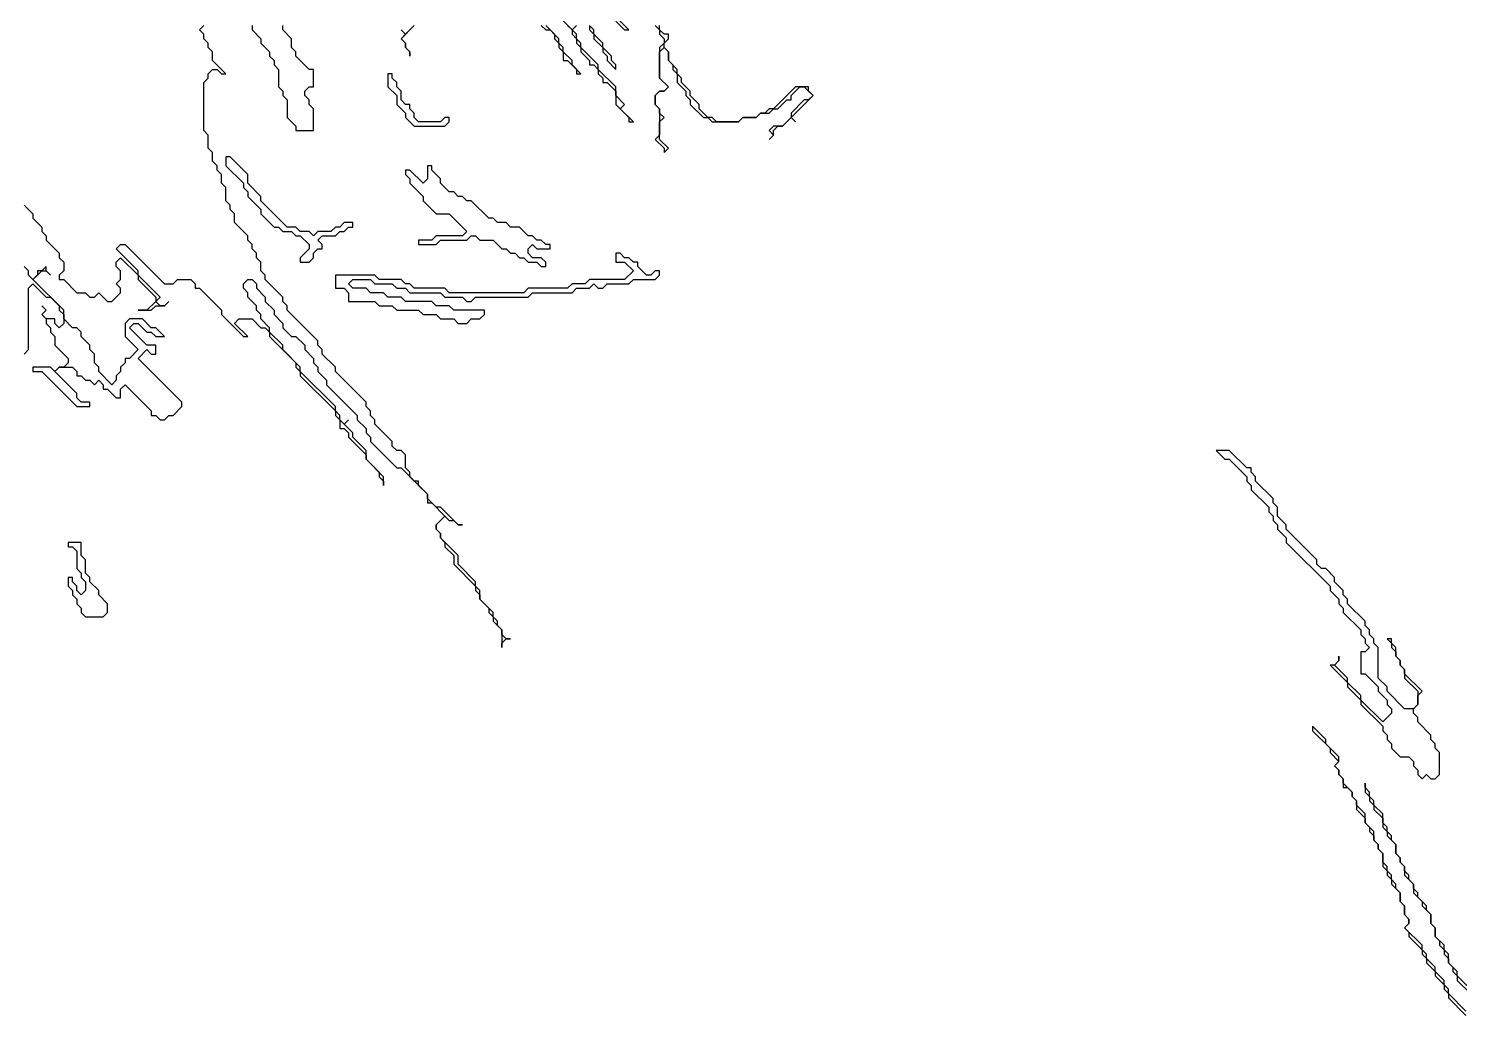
# Model space of a CAD drawing. Header units: metres. Extents: x 0 to 100, y 0 to 141.
# Drawn here: x 40.17 to 48.34, y 117.28 to 122.91 of the extents above; entities that cross this region are included whole.
import ezdxf

# ---------------------------------------------------------------- set-up
doc = ezdxf.new("R2010")
doc.units = ezdxf.units.M

msp = doc.modelspace()

# ---------------------------------------------------------------- linework, layer by layer
for points in [[(43.125, 123.05), (43.275, 122.9), (43.275, 122.875), (43.3, 122.85), (43.3, 122.825), (43.325, 122.8), (43.325, 122.775), (43.375, 122.725), (43.375, 122.7), (43.4, 122.7), (43.425, 122.675), (43.425, 122.65), (43.45, 122.625), (43.45, 122.6), (43.475, 122.6), (43.525, 122.55), (43.525, 122.475), (43.6, 122.4), (43.6, 122.375), (43.625, 122.375), (43.55, 122.45), (43.575, 122.475), (43.525, 122.525), (43.525, 122.575), (43.425, 122.675), (43.425, 122.7), (43.325, 122.8), (43.325, 122.825), (43.3, 122.85), (43.3, 122.875), (43.275, 122.9), (43.3, 122.925)], [(43.525, 122.95), (43.575, 122.9), (43.6, 122.9), (43.5, 123)], [(40.15, 121.9), (40.2, 121.85), (40.2, 121.825), (40.25, 121.775), (40.25, 121.75), (40.275, 121.725), (40.275, 121.7), (40.35, 121.625), (40.35, 121.6), (40.375, 121.575), (40.375, 121.525), (40.35, 121.5), (40.35, 121.475), (40.375, 121.475), (40.45, 121.4), (40.5, 121.4), (40.525, 121.375), (40.55, 121.375), (40.575, 121.4), (40.625, 121.35), (40.65, 121.35), (40.7, 121.4), (40.7, 121.425), (40.675, 121.45), (40.7, 121.475), (40.7, 121.525), (40.675, 121.55), (40.675, 121.575), (40.7, 121.6), (40.8, 121.5), (40.8, 121.475), (40.9, 121.375), (40.9, 121.35), (40.85, 121.3), (40.8, 121.3), (40.875, 121.3), (40.9, 121.325), (40.95, 121.325), (40.975, 121.35), (40.95, 121.325), (40.925, 121.325), (40.9, 121.35), (40.925, 121.375), (40.8, 121.5), (40.8, 121.525), (40.675, 121.65), (40.7, 121.675), (40.725, 121.675), (40.95, 121.45), (41, 121.45), (41.025, 121.475), (41.1, 121.475), (41.125, 121.45), (41.125, 121.425), (41.15, 121.425), (41.275, 121.3), (41.275, 121.275), (41.4, 121.15), (41.425, 121.15), (41.35, 121.225), (41.375, 121.25), (41.45, 121.25), (41.5, 121.2), (41.525, 121.2), (41.55, 121.175), (41.55, 121.15), (41.7, 121), (41.7, 120.975), (41.725, 120.95), (41.725, 120.925), (41.925, 120.725), (41.925, 120.7), (41.95, 120.675), (41.95, 120.625), (41.975, 120.625), (42, 120.6), (42, 120.575), (42.1, 120.475), (42.1, 120.45), (42.175, 120.375), (42.175, 120.35), (42.2, 120.325), (42.2, 120.3), (42.2, 120.35), (42.1, 120.45), (42.1, 120.5), (42.025, 120.575), (42.025, 120.6), (41.975, 120.65), (42, 120.675), (41.975, 120.65), (41.95, 120.675), (41.95, 120.7), (41.925, 120.725), (41.925, 120.75), (41.725, 120.95), (41.725, 120.975), (41.625, 121.075), (41.625, 121.1), (41.55, 121.175), (41.55, 121.2), (41.5, 121.25), (41.5, 121.275), (41.475, 121.3), (41.475, 121.325), (41.425, 121.375), (41.425, 121.4), (41.4, 121.425), (41.4, 121.45), (41.425, 121.475), (41.45, 121.475), (41.475, 121.45), (41.475, 121.425), (41.525, 121.375), (41.525, 121.35), (41.575, 121.3), (41.575, 121.275), (41.625, 121.225), (41.625, 121.2), (41.675, 121.15), (41.7, 121.15), (41.75, 121.1), (41.75, 121.075), (41.8, 121.025), (41.8, 121), (41.825, 120.975), (41.825, 120.95), (41.875, 120.9), (41.875, 120.875), (42.05, 120.7), (42.05, 120.675), (42.1, 120.625), (42.1, 120.6), (42.125, 120.575), (42.125, 120.55), (42.275, 120.4), (42.3, 120.4), (42.45, 120.25), (42.45, 120.2), (42.475, 120.2), (42.55, 120.125), (42.5, 120.075), (42.5, 120.05), (42.525, 120.025), (42.525, 120), (42.55, 119.975), (42.55, 119.95), (42.6, 119.9), (42.6, 119.85), (42.725, 119.725), (42.725, 119.7), (42.75, 119.675), (42.75, 119.65), (42.8, 119.6), (42.8, 119.575), (42.825, 119.55), (42.825, 119.525), (42.875, 119.475), (42.875, 119.375), (42.875, 119.4), (42.9, 119.425), (42.925, 119.425), (42.9, 119.425), (42.875, 119.45), (42.875, 119.475), (42.85, 119.5), (42.85, 119.525), (42.825, 119.55), (42.825, 119.575), (42.75, 119.65), (42.75, 119.7), (42.725, 119.725), (42.725, 119.75), (42.625, 119.85), (42.625, 119.9), (42.525, 120), (42.525, 120.025), (42.5, 120.05), (42.5, 120.075), (42.55, 120.125), (42.575, 120.1), (42.6, 120.1), (42.625, 120.075), (42.65, 120.075), (42.625, 120.075), (42.525, 120.175), (42.5, 120.175), (42.45, 120.225), (42.45, 120.25), (42.4, 120.3), (42.4, 120.325), (42.375, 120.325), (42.35, 120.35), (42.35, 120.375), (42.325, 120.4), (42.325, 120.475), (42.3, 120.5), (42.275, 120.5), (42.25, 120.525), (42.25, 120.55), (42.15, 120.65), (42.15, 120.675), (42.125, 120.7), (42.125, 120.725), (42.1, 120.75), (42.1, 120.775), (41.925, 120.95), (41.925, 120.975), (41.85, 121.05), (41.85, 121.075), (41.825, 121.1), (41.825, 121.125), (41.65, 121.3), (41.65, 121.325), (41.625, 121.35), (41.625, 121.375), (41.525, 121.475), (41.525, 121.5), (41.5, 121.525), (41.5, 121.575), (41.475, 121.6), (41.475, 121.625), (41.45, 121.65), (41.45, 121.675), (41.425, 121.7), (41.425, 121.725), (41.35, 121.8), (41.35, 121.85), (41.325, 121.875), (41.325, 121.9), (41.3, 121.925), (41.3, 122), (41.275, 122.025), (41.275, 122.075), (41.25, 122.1), (41.25, 122.125), (41.225, 122.15), (41.225, 122.2), (41.2, 122.225), (41.2, 122.3), (41.175, 122.325), (41.175, 122.6), (41.2, 122.625), (41.2, 122.65), (41.225, 122.675), (41.25, 122.675), (41.275, 122.65), (41.3, 122.65), (41.225, 122.725), (41.225, 122.775), (41.2, 122.8), (41.2, 122.825), (41.175, 122.85), (41.175, 122.875), (41.15, 122.9), (41.175, 122.925)], [(41.45, 122.925), (41.45, 122.9), (41.5, 122.85), (41.5, 122.825), (41.55, 122.775), (41.55, 122.75), (41.575, 122.725), (41.575, 122.7), (41.6, 122.675), (41.6, 122.575), (41.625, 122.55), (41.625, 122.525), (41.65, 122.5), (41.65, 122.4), (41.7, 122.35), (41.7, 122.325), (41.8, 122.325), (41.8, 122.45), (41.775, 122.475), (41.775, 122.5), (41.75, 122.525), (41.75, 122.55), (41.775, 122.575), (41.8, 122.575), (41.8, 122.675), (41.775, 122.675), (41.7, 122.75), (41.7, 122.775), (41.675, 122.8), (41.675, 122.85), (41.625, 122.9), (41.625, 122.925)], [(42.375, 122.925), (42.325, 122.875), (42.3, 122.9), (42.325, 122.875), (42.3, 122.85), (42.325, 122.825), (42.325, 122.8), (42.35, 122.775), (42.35, 122.75), (42.35, 122.775), (42.325, 122.8), (42.325, 122.825), (42.3, 122.85), (42.375, 122.925)], [(43.1, 122.925), (43.125, 122.9), (43.15, 122.9), (43.175, 122.875), (43.175, 122.85), (43.2, 122.825), (43.2, 122.8), (43.225, 122.775), (43.225, 122.725), (43.25, 122.725), (43.3, 122.675), (43.3, 122.65), (43.325, 122.65), (43.275, 122.7), (43.275, 122.725), (43.225, 122.775), (43.225, 122.8), (43.2, 122.825), (43.2, 122.85), (43.125, 122.925)], [(43.3, 122.925), (43.275, 122.9), (43.25, 122.925)], [(43.375, 122.925), (43.375, 122.9), (43.4, 122.875), (43.4, 122.85), (43.45, 122.8), (43.45, 122.775), (43.475, 122.75), (43.475, 122.725), (43.525, 122.675), (43.525, 122.7), (43.5, 122.725), (43.5, 122.75), (43.45, 122.8), (43.45, 122.825), (43.4, 122.875), (43.4, 122.9), (43.375, 122.925)], [(43.75, 122.925), (43.775, 122.9), (43.775, 122.875), (43.8, 122.85), (43.8, 122.825), (43.775, 122.8), (43.775, 122.625), (43.825, 122.575), (43.8, 122.55), (43.775, 122.55), (43.75, 122.525), (43.75, 122.475), (43.775, 122.45), (43.775, 122.3), (43.75, 122.275), (43.8, 122.225), (43.8, 122.2), (43.825, 122.225), (43.775, 122.275), (43.775, 122.375), (43.8, 122.4), (43.775, 122.425), (43.775, 122.45), (43.75, 122.475), (43.75, 122.525), (43.775, 122.55), (43.8, 122.55), (43.825, 122.575), (43.775, 122.625), (43.775, 122.775), (43.8, 122.8), (43.825, 122.775), (43.825, 122.725), (43.85, 122.7), (43.85, 122.675), (43.875, 122.65), (43.875, 122.6), (43.925, 122.55), (43.925, 122.525), (43.95, 122.5), (43.95, 122.475), (44.025, 122.4), (44.05, 122.4), (44.075, 122.375), (44.225, 122.375), (44.25, 122.4), (44.325, 122.4), (44.35, 122.425), (44.4, 122.425), (44.425, 122.45), (44.45, 122.45), (44.5, 122.5), (44.525, 122.5), (44.525, 122.525), (44.575, 122.575), (44.6, 122.575), (44.65, 122.525), (44.625, 122.5), (44.6, 122.5), (44.525, 122.425), (44.525, 122.4), (44.475, 122.35), (44.425, 122.35), (44.4, 122.325), (44.425, 122.3), (44.4, 122.275), (44.425, 122.3), (44.425, 122.325), (44.45, 122.35), (44.475, 122.35), (44.525, 122.4), (44.55, 122.375), (44.525, 122.4), (44.65, 122.525), (44.625, 122.55), (44.625, 122.575), (44.55, 122.575), (44.425, 122.45), (44.4, 122.45), (44.375, 122.425), (44.35, 122.425), (44.325, 122.4), (44.25, 122.4), (44.225, 122.375), (44.1, 122.375), (44.075, 122.4), (44.05, 122.4), (44, 122.45), (44, 122.475), (43.95, 122.525), (43.95, 122.55), (43.9, 122.6), (43.9, 122.625), (43.875, 122.65), (43.875, 122.675), (43.825, 122.725), (43.825, 122.775), (43.8, 122.8), (43.8, 122.825), (43.825, 122.85), (43.825, 122.875), (43.8, 122.875), (43.775, 122.9), (43.775, 122.925)], [(40.15, 121.05), (40.175, 121.075), (40.175, 121.425), (40.2, 121.45), (40.275, 121.375), (40.3, 121.375), (40.35, 121.325), (40.35, 121.3), (40.375, 121.275), (40.375, 121.225), (40.35, 121.2), (40.325, 121.225), (40.325, 121.25), (40.275, 121.25), (40.25, 121.275), (40.275, 121.3), (40.25, 121.325), (40.275, 121.3), (40.25, 121.275), (40.275, 121.25), (40.275, 121.225), (40.3, 121.2), (40.3, 121.175), (40.325, 121.15), (40.325, 121.1), (40.4, 121.025), (40.4, 121), (40.375, 120.975), (40.35, 120.975), (40.325, 120.95), (40.3, 120.975), (40.2, 120.975), (40.2, 120.95), (40.25, 120.95), (40.45, 120.75), (40.525, 120.75), (40.525, 120.775), (40.475, 120.775), (40.45, 120.8), (40.45, 120.825), (40.325, 120.95), (40.35, 120.975), (40.425, 120.975), (40.45, 120.95), (40.45, 120.925), (40.475, 120.925), (40.5, 120.9), (40.525, 120.9), (40.55, 120.875), (40.575, 120.9), (40.6, 120.875), (40.6, 120.85), (40.625, 120.85), (40.675, 120.8), (40.7, 120.8), (40.7, 120.85), (40.725, 120.875), (40.875, 120.725), (40.875, 120.7), (40.9, 120.7), (40.925, 120.675), (40.95, 120.675), (40.975, 120.7), (41, 120.7), (41.05, 120.75), (41.05, 120.775), (40.8, 121.025), (40.85, 121.075), (40.875, 121.05), (40.9, 121.05), (40.9, 121.1), (40.85, 121.1), (40.75, 121.2), (40.775, 121.225), (40.8, 121.225), (40.85, 121.175), (40.875, 121.175), (40.9, 121.15), (40.95, 121.15), (40.9, 121.2), (40.875, 121.2), (40.825, 121.25), (40.75, 121.25), (40.725, 121.225), (40.725, 121.15), (40.8, 121.075), (40.75, 121.025), (40.725, 121.025), (40.725, 121), (40.7, 120.975), (40.7, 120.95), (40.675, 120.925), (40.675, 120.9), (40.65, 120.875), (40.575, 120.95), (40.575, 120.975), (40.55, 121), (40.55, 121.05), (40.525, 121.075), (40.525, 121.1), (40.475, 121.15), (40.475, 121.175), (40.45, 121.2), (40.425, 121.2), (40.375, 121.25), (40.375, 121.3), (40.2, 121.475), (40.25, 121.525), (40.275, 121.525), (40.3, 121.5), (40.275, 121.525), (40.275, 121.55), (40.25, 121.525), (40.225, 121.525), (40.225, 121.5), (40.2, 121.475), (40.175, 121.5), (40.175, 121.525), (40.15, 121.55)], [(48.375, 117.3), (48.275, 117.4), (48.275, 117.425), (48.25, 117.45), (48.25, 117.475), (48.2, 117.525), (48.2, 117.55), (48.15, 117.6), (48.15, 117.625), (48.125, 117.65), (48.125, 117.675), (48.025, 117.775), (48.05, 117.8), (48.05, 117.825), (48.025, 117.85), (48.025, 117.9), (48, 117.925), (48, 117.975), (47.975, 118), (47.975, 118.025), (47.95, 118.05), (47.95, 118.075), (47.925, 118.1), (47.925, 118.125), (47.9, 118.15), (47.9, 118.2), (47.875, 118.225), (47.875, 118.25), (47.85, 118.275), (47.85, 118.325), (47.8, 118.375), (47.8, 118.425), (47.75, 118.475), (47.75, 118.5), (47.725, 118.525), (47.725, 118.55), (47.675, 118.6), (47.675, 118.625), (47.65, 118.65), (47.65, 118.675), (47.625, 118.7), (47.65, 118.725), (47.65, 118.75), (47.575, 118.825), (47.575, 118.85), (47.5, 118.925), (47.5, 118.9), (47.6, 118.8), (47.6, 118.775), (47.65, 118.725), (47.625, 118.7), (47.65, 118.675), (47.65, 118.65), (47.675, 118.625), (47.675, 118.575), (47.7, 118.575), (47.725, 118.55), (47.725, 118.525), (47.75, 118.5), (47.75, 118.45), (47.8, 118.4), (47.8, 118.375), (47.825, 118.35), (47.825, 118.325), (47.85, 118.3), (47.85, 118.275), (47.875, 118.25), (47.875, 118.225), (47.9, 118.2), (47.9, 118.125), (47.925, 118.1), (47.925, 118.075), (47.95, 118.05), (47.95, 118.025), (48, 117.975), (48, 117.925), (48.025, 117.9), (48.025, 117.85), (48.05, 117.825), (48.05, 117.8), (48.025, 117.775), (48.05, 117.75), (48.05, 117.725), (48.125, 117.65), (48.125, 117.625), (48.15, 117.6), (48.15, 117.575), (48.2, 117.525), (48.2, 117.5), (48.25, 117.45), (48.25, 117.425), (48.275, 117.4), (48.275, 117.375), (48.375, 117.275)], [(48.4, 117.425), (48.325, 117.5), (48.325, 117.525), (48.275, 117.575), (48.275, 117.625), (48.25, 117.65), (48.25, 117.675), (48.2, 117.725), (48.2, 117.775), (48.175, 117.8), (48.175, 117.85), (48.15, 117.875), (48.15, 117.9), (48.1, 117.95), (48.1, 117.975), (48.075, 118), (48.075, 118.025), (48.05, 118.05), (48.05, 118.075), (48.025, 118.1), (48.025, 118.125), (48, 118.15), (48, 118.175), (47.975, 118.2), (47.975, 118.25), (47.95, 118.275), (47.95, 118.3), (47.925, 118.325), (47.925, 118.35), (47.9, 118.375), (47.9, 118.425), (47.85, 118.475), (47.85, 118.5), (47.825, 118.525), (47.825, 118.55), (47.8, 118.575), (47.8, 118.6), (47.8, 118.55), (47.825, 118.525), (47.825, 118.5), (47.85, 118.475), (47.85, 118.45), (47.9, 118.4), (47.9, 118.35), (47.925, 118.325), (47.925, 118.3), (47.975, 118.25), (47.975, 118.2), (48, 118.175), (48, 118.15), (48.025, 118.125), (48.025, 118.075), (48.075, 118.025), (48.075, 117.975), (48.125, 117.925), (48.125, 117.9), (48.175, 117.85), (48.175, 117.8), (48.2, 117.775), (48.2, 117.725), (48.225, 117.7), (48.225, 117.675), (48.25, 117.65), (48.25, 117.625), (48.275, 117.6), (48.275, 117.575), (48.3, 117.55), (48.3, 117.525), (48.325, 117.5), (48.325, 117.475), (48.4, 117.4)]]:
    msp.add_lwpolyline(points)
for points in [[(42.225, 122.65), (42.225, 122.575), (42.275, 122.525), (42.275, 122.475), (42.325, 122.425), (42.325, 122.4), (42.375, 122.35), (42.55, 122.35), (42.575, 122.375), (42.575, 122.4), (42.55, 122.4), (42.525, 122.375), (42.4, 122.375), (42.375, 122.4), (42.375, 122.425), (42.35, 122.45), (42.35, 122.475), (42.325, 122.475), (42.3, 122.5), (42.3, 122.55), (42.275, 122.575), (42.275, 122.6), (42.25, 122.625), (42.25, 122.65)], [(41.3, 122.175), (41.3, 122.125), (41.4, 122.025), (41.4, 122), (41.425, 121.975), (41.425, 121.95), (41.5, 121.875), (41.5, 121.85), (41.575, 121.775), (41.6, 121.775), (41.625, 121.75), (41.675, 121.75), (41.7, 121.725), (41.725, 121.725), (41.775, 121.675), (41.775, 121.65), (41.725, 121.6), (41.725, 121.575), (41.775, 121.575), (41.8, 121.6), (41.8, 121.625), (41.825, 121.65), (41.85, 121.65), (41.85, 121.675), (41.825, 121.7), (41.85, 121.725), (41.925, 121.725), (41.95, 121.75), (41.975, 121.75), (42, 121.775), (42.025, 121.775), (42.025, 121.8), (41.975, 121.8), (41.95, 121.775), (41.925, 121.775), (41.9, 121.75), (41.825, 121.75), (41.8, 121.725), (41.775, 121.75), (41.725, 121.75), (41.7, 121.775), (41.65, 121.775), (41.5, 121.925), (41.5, 121.95), (41.425, 122.025), (41.425, 122.075), (41.325, 122.175)], [(42.45, 122.125), (42.45, 122.05), (42.425, 122.025), (42.35, 122.1), (42.325, 122.1), (42.325, 122.075), (42.35, 122.05), (42.35, 122.025), (42.425, 121.95), (42.425, 121.925), (42.5, 121.85), (42.575, 121.85), (42.675, 121.75), (42.65, 121.725), (42.5, 121.725), (42.475, 121.7), (42.4, 121.7), (42.4, 121.675), (42.5, 121.675), (42.525, 121.7), (42.675, 121.7), (42.7, 121.725), (42.725, 121.725), (42.75, 121.7), (42.825, 121.7), (42.875, 121.65), (42.9, 121.65), (42.925, 121.625), (42.95, 121.625), (42.975, 121.6), (43, 121.6), (43.025, 121.575), (43.075, 121.575), (43.1, 121.55), (43.125, 121.55), (43.125, 121.575), (43.1, 121.6), (43.05, 121.6), (43.025, 121.625), (43.025, 121.65), (43.05, 121.675), (43.075, 121.65), (43.15, 121.65), (43.15, 121.675), (43.125, 121.675), (43.1, 121.7), (43.075, 121.7), (43.05, 121.725), (43.025, 121.725), (42.975, 121.775), (42.925, 121.775), (42.9, 121.8), (42.85, 121.8), (42.825, 121.825), (42.8, 121.825), (42.7, 121.925), (42.675, 121.925), (42.65, 121.95), (42.625, 121.95), (42.6, 121.975), (42.575, 121.975), (42.525, 122.025), (42.525, 122.05), (42.475, 122.1), (42.475, 122.125)], [(43.525, 121.625), (43.525, 121.575), (43.575, 121.575), (43.625, 121.525), (43.575, 121.475), (43.375, 121.475), (43.35, 121.45), (43.275, 121.45), (43.25, 121.425), (43.025, 121.425), (43, 121.4), (42.575, 121.4), (42.55, 121.425), (42.375, 121.425), (42.35, 121.45), (42.325, 121.45), (42.3, 121.475), (42.175, 121.475), (42.15, 121.5), (41.925, 121.5), (41.925, 121.425), (41.975, 121.425), (42, 121.4), (42, 121.35), (42.15, 121.35), (42.175, 121.325), (42.25, 121.325), (42.275, 121.3), (42.4, 121.3), (42.425, 121.275), (42.5, 121.275), (42.525, 121.25), (42.6, 121.25), (42.625, 121.225), (42.675, 121.225), (42.7, 121.25), (42.75, 121.25), (42.775, 121.275), (42.775, 121.3), (42.6, 121.3), (42.575, 121.325), (42.5, 121.325), (42.475, 121.35), (42.325, 121.35), (42.3, 121.375), (42.225, 121.375), (42.2, 121.4), (42.125, 121.4), (42.1, 121.425), (42.025, 121.425), (42, 121.45), (42.025, 121.475), (42.125, 121.475), (42.15, 121.45), (42.25, 121.45), (42.275, 121.425), (42.325, 121.425), (42.35, 121.4), (42.525, 121.4), (42.55, 121.375), (42.65, 121.375), (42.675, 121.35), (42.7, 121.35), (42.725, 121.375), (43.025, 121.375), (43.05, 121.4), (43.275, 121.4), (43.3, 121.425), (43.375, 121.425), (43.4, 121.45), (43.425, 121.425), (43.45, 121.425), (43.475, 121.45), (43.6, 121.45), (43.625, 121.475), (43.75, 121.475), (43.775, 121.5), (43.775, 121.525), (43.75, 121.525), (43.725, 121.5), (43.7, 121.5), (43.65, 121.55), (43.65, 121.575), (43.625, 121.575), (43.6, 121.6), (43.575, 121.6), (43.55, 121.625)], [(46.95, 120.5), (47, 120.45), (47.025, 120.45), (47.125, 120.35), (47.125, 120.325), (47.15, 120.3), (47.15, 120.275), (47.25, 120.175), (47.25, 120.15), (47.275, 120.125), (47.275, 120.1), (47.3, 120.075), (47.3, 120.05), (47.35, 120), (47.35, 119.975), (47.6, 119.725), (47.6, 119.7), (47.65, 119.65), (47.65, 119.625), (47.675, 119.6), (47.675, 119.575), (47.775, 119.475), (47.775, 119.45), (47.8, 119.425), (47.8, 119.4), (47.825, 119.375), (47.8, 119.35), (47.775, 119.35), (47.775, 119.225), (47.8, 119.225), (47.875, 119.15), (47.875, 119.125), (47.925, 119.075), (47.925, 119.05), (47.95, 119.025), (47.95, 119), (47.9, 118.95), (47.775, 119.075), (47.775, 119.1), (47.7, 119.175), (47.7, 119.2), (47.625, 119.275), (47.65, 119.3), (47.65, 119.325), (47.65, 119.3), (47.625, 119.275), (47.6, 119.275), (47.7, 119.175), (47.7, 119.15), (47.775, 119.075), (47.775, 119.05), (47.9, 118.925), (47.9, 118.9), (47.925, 118.875), (47.925, 118.85), (47.95, 118.825), (47.95, 118.8), (48, 118.75), (48.05, 118.75), (48.075, 118.725), (48.075, 118.7), (48.1, 118.675), (48.1, 118.65), (48.125, 118.625), (48.15, 118.65), (48.175, 118.625), (48.2, 118.625), (48.225, 118.65), (48.225, 118.775), (48.2, 118.8), (48.2, 118.825), (48.175, 118.85), (48.175, 118.875), (48.1, 118.95), (48.1, 118.975), (48.075, 119), (48.075, 119.025), (48.1, 119.05), (48.1, 119.1), (48.125, 119.125), (48.025, 119.225), (48.025, 119.25), (48, 119.275), (48, 119.3), (47.975, 119.325), (47.975, 119.375), (47.95, 119.4), (47.95, 119.425), (47.925, 119.425), (47.95, 119.4), (47.95, 119.375), (47.975, 119.35), (47.975, 119.325), (48, 119.3), (48, 119.275), (48.025, 119.25), (48.025, 119.2), (48.1, 119.125), (48.1, 119.05), (48.075, 119.025), (48.025, 119.025), (47.925, 119.125), (47.925, 119.15), (47.875, 119.2), (47.875, 119.375), (47.85, 119.4), (47.85, 119.425), (47.825, 119.45), (47.825, 119.475), (47.8, 119.5), (47.8, 119.525), (47.7, 119.625), (47.7, 119.65), (47.675, 119.675), (47.675, 119.7), (47.625, 119.75), (47.625, 119.775), (47.575, 119.825), (47.55, 119.825), (47.525, 119.85), (47.525, 119.875), (47.35, 120.05), (47.35, 120.075), (47.3, 120.125), (47.3, 120.175), (47.275, 120.2), (47.275, 120.225), (47.175, 120.325), (47.175, 120.35), (47.15, 120.375), (47.15, 120.4), (47.125, 120.4), (47.025, 120.5)], [(40.4, 119.975), (40.4, 119.95), (40.425, 119.95), (40.45, 119.925), (40.45, 119.825), (40.475, 119.8), (40.475, 119.775), (40.5, 119.75), (40.5, 119.7), (40.475, 119.675), (40.45, 119.7), (40.45, 119.725), (40.425, 119.75), (40.425, 119.775), (40.4, 119.775), (40.4, 119.725), (40.425, 119.7), (40.425, 119.675), (40.45, 119.65), (40.45, 119.625), (40.475, 119.6), (40.475, 119.575), (40.5, 119.55), (40.6, 119.55), (40.625, 119.575), (40.625, 119.625), (40.575, 119.675), (40.575, 119.7), (40.525, 119.75), (40.525, 119.775), (40.5, 119.8), (40.5, 119.875), (40.475, 119.9), (40.475, 119.975)]]:
    msp.add_lwpolyline(points, close=True)

doc.saveas('drawing.dxf')
